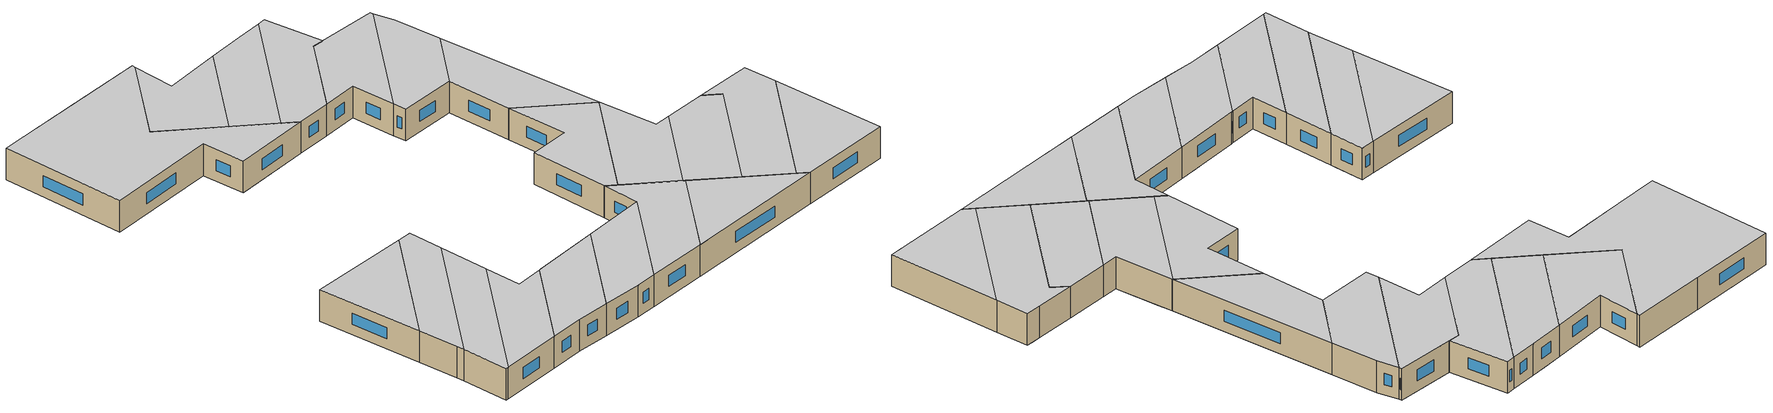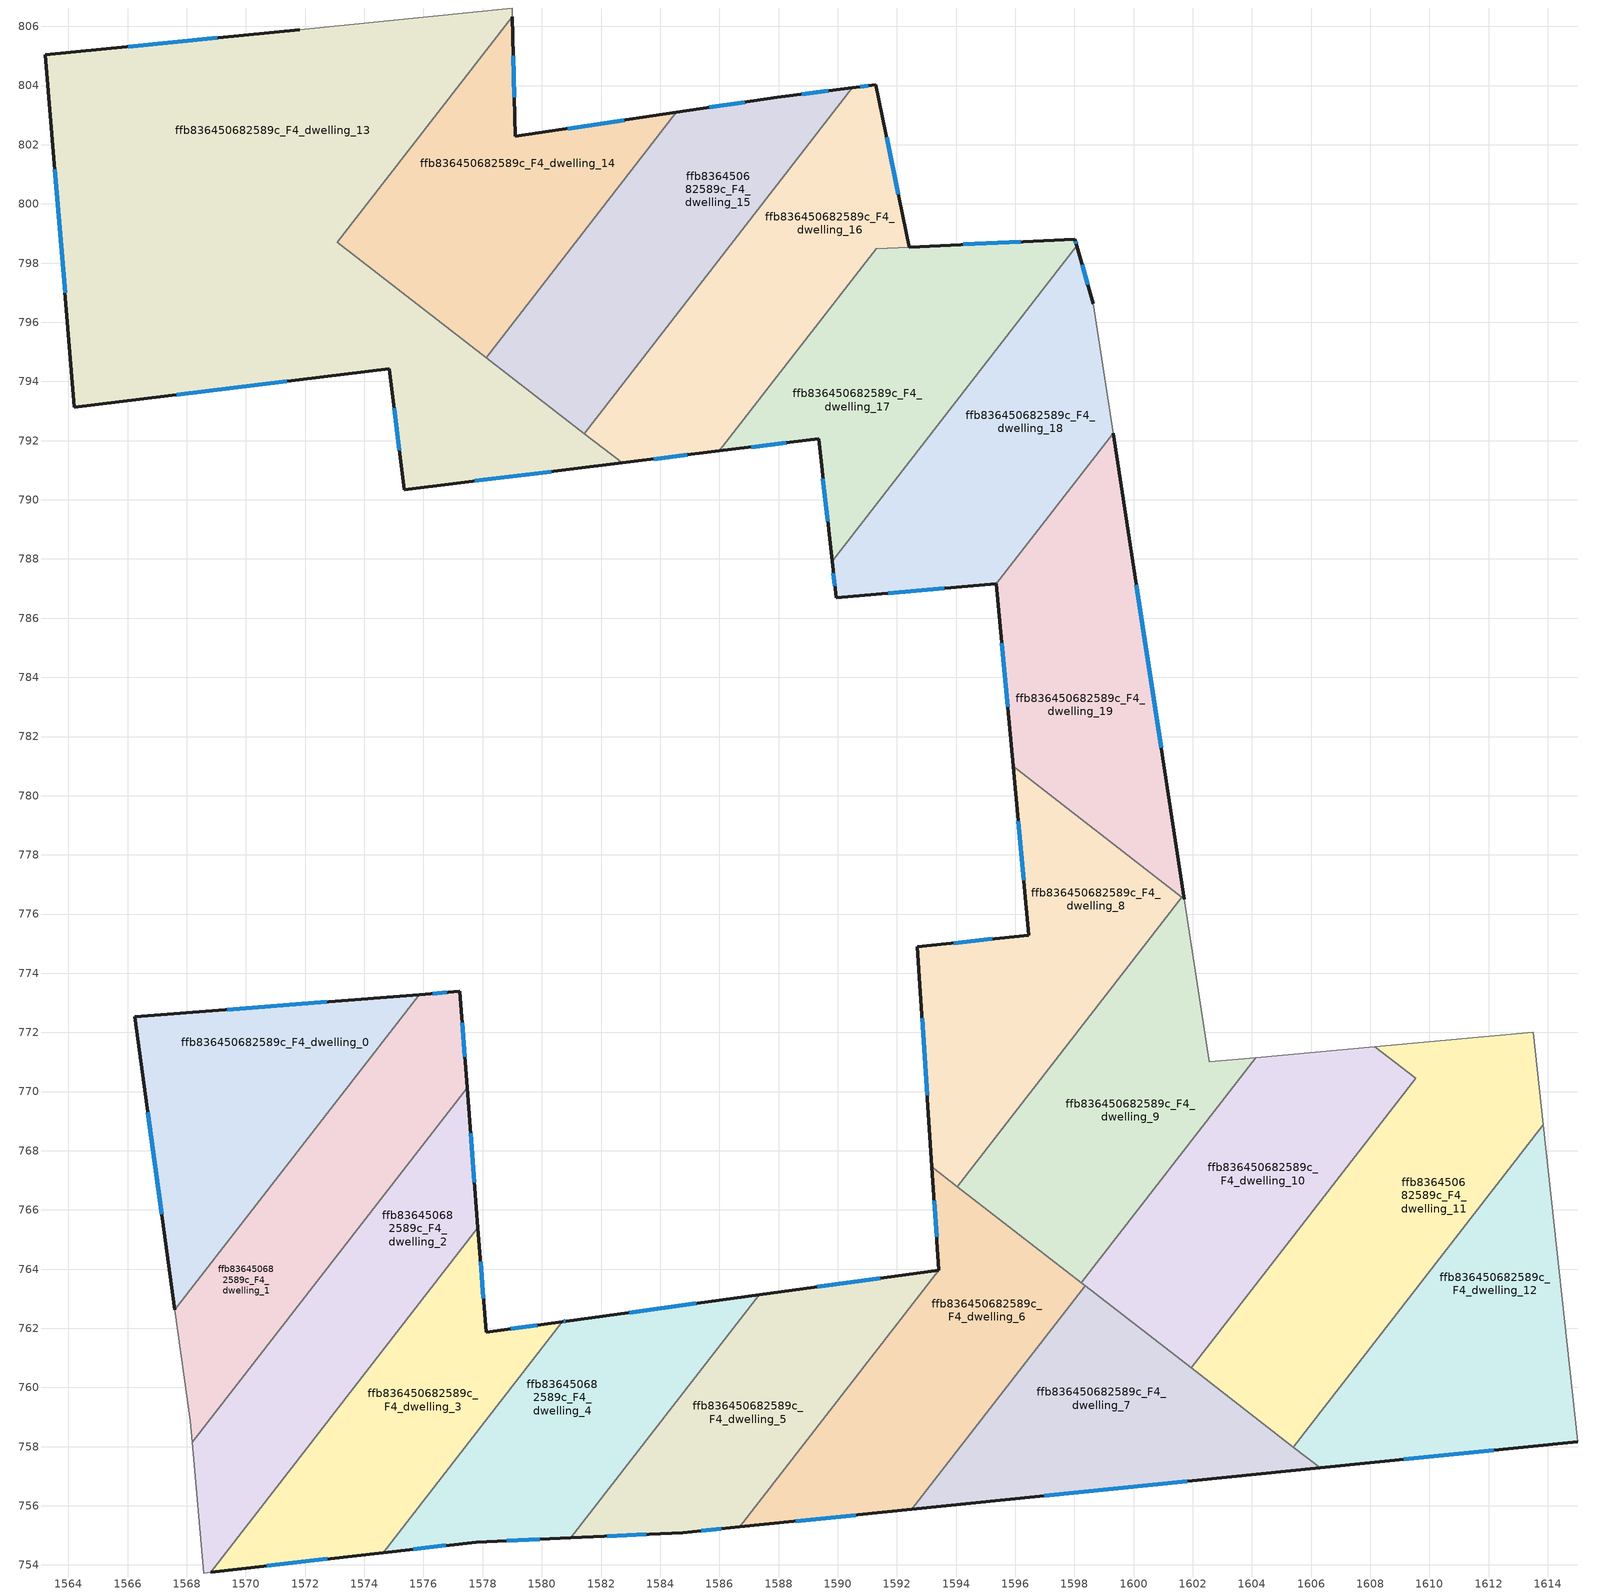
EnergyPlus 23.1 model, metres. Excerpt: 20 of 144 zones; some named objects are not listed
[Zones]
ffb836450682589c_F4_dwelling_0
 floor to ffb836450682589c_F3_dwelling_7 (EU_floor_Construction): 1575.86,773.28 1571.7,767.92 1566.25,772.52 z12
 floor to ffb836450682589c_F3_dwelling_8 (EU_floor_Construction): 1571.7,767.92 1567.6,762.63 1566.25,772.52 z12
 wall outside (EU_wall_Construction): 1575.86,773.28 1566.24,772.52 1567.6,762.63 z12:15
 wall to ffb836450682589c_F4_dwelling_1 (EU_wall_Construction): 1567.6,762.63 1575.86,773.28 z12:15
 window (EU_Window_Construction): 1566.68,769.31 1567.16,765.85 / 1572.73,773.03 1569.37,772.77 z12.98:14.02
 ceiling to ffb836450682589c_F5_dwelling_0 (EU_floor_Construction): 1567.6,762.63 1575.86,773.28 1566.24,772.52 z15
ffb836450682589c_F4_dwelling_1
 floor to ffb836450682589c_F3_dwelling_8 (EU_floor_Construction): 1573.79,766.15 1568.05,759.35 1567.6,762.63 1571.7,767.92 z12
 floor to ffb836450682589c_F3_dwelling_10 (EU_floor_Construction): 1571.7,762.68 1568.18,758.14 1568.11,758.88 1568.05,759.35 1571.21,763.09 z12
 floor to ffb836450682589c_F3_dwelling_7 (EU_floor_Construction): 1577.22,773.38 1577.45,770.47 1573.79,766.15 1571.7,767.92 1575.86,773.28 z12
 floor to ffb836450682589c_F3_dwelling_9 (EU_floor_Construction): 1577.45,770.47 1577.48,770.12 1571.7,762.68 1571.21,763.09 z12
 wall outside (EU_wall_Construction): 1577.48,770.12 1577.22,773.38 1575.86,773.28 z12:15
 wall to ffb836450682589c_F4_dwelling_2 (EU_wall_Construction): 1568.18,758.14 1577.48,770.12 z12:15
 wall adiabatic (EU_wall_Construction): 1567.6,762.63 1568.11,758.88 1568.18,758.14 z12:15
 window (EU_Window_Construction): 1576.78,773.35 1576.3,773.31 / 1577.39,771.18 1577.31,772.32 z12.98:14.02
 ceiling to ffb836450682589c_F5_dwelling_1 (EU_floor_Construction): 1568.18,758.14 1577.48,770.12 1577.22,773.38 1575.86,773.28 1567.6,762.63 1568.11,758.88 z15
ffb836450682589c_F4_dwelling_10
 floor to ffb836450682589c_F3_dwelling_17 (EU_floor_Construction): 1609.53,770.44 1603.68,762.91 1600.41,765.68 1605.1,771.23 1608.15,771.51 z12
 floor to ffb836450682589c_F3_dwelling_18 (EU_floor_Construction): 1603.68,762.91 1601.94,760.66 1598.46,763.37 1600.41,765.68 z12
 floor to ffb836450682589c_F3_dwelling_15 (EU_floor_Construction): 1605.1,771.23 1598.46,763.37 1598.36,763.44 1598.23,763.54 1604.13,771.15 z12
 wall to ffb836450682589c_F4_dwelling_9 (EU_wall_Construction): 1604.13,771.15 1598.23,763.54 z12:15
 wall adiabatic (EU_wall_Construction): 1608.15,771.51 1604.13,771.15 z12:15
 wall to ffb836450682589c_F4_dwelling_11 (EU_wall_Construction): 1601.94,760.66 1609.53,770.44 1608.15,771.51 z12:15
 wall to ffb836450682589c_F4_dwelling_7 (EU_wall_Construction): 1598.36,763.44 1601.94,760.66 z12:15
 wall to ffb836450682589c_F4_dwelling_6 (EU_wall_Construction): 1598.23,763.54 1598.36,763.44 z12:15
 ceiling to ffb836450682589c_F5_dwelling_10 (EU_floor_Construction): 1601.94,760.66 1609.53,770.44 1608.15,771.51 1604.13,771.15 1598.23,763.54 z15
ffb836450682589c_F4_dwelling_11
 floor to ffb836450682589c_F3_dwelling_19 (EU_floor_Construction): 1613.5,772 1613.84,768.88 1609.14,762.82 1606.81,764.78 1612.86,771.94 z12
 floor to ffb836450682589c_F3_dwelling_17 (EU_floor_Construction): 1612.86,771.94 1604.58,762.14 1603.68,762.91 1609.53,770.44 1608.15,771.51 1612.02,771.86 z12
 floor to ffb836450682589c_F3_dwelling_18 (EU_floor_Construction): 1604.58,762.14 1602.78,760.01 1601.94,760.66 1603.68,762.91 z12
 floor to ffb836450682589c_F3_dwelling_20 (EU_floor_Construction): 1609.14,762.82 1605.4,757.99 1602.78,760.01 1606.81,764.78 z12
 wall adiabatic (EU_wall_Construction): 1613.84,768.88 1613.5,772 1612.02,771.86 1608.15,771.51 z12:15
 wall to ffb836450682589c_F4_dwelling_12 (EU_wall_Construction): 1605.4,757.99 1613.84,768.87 z12:15
 wall to ffb836450682589c_F4_dwelling_7 (EU_wall_Construction): 1601.94,760.66 1605.4,757.99 z12:15
 ceiling to ffb836450682589c_F5_dwelling_11 (EU_floor_Construction): 1605.4,757.99 1613.84,768.88 1613.5,772 1612.02,771.86 1608.15,771.51 1609.53,770.44 1601.94,760.66 z15
ffb836450682589c_F4_dwelling_12
 floor to ffb836450682589c_F3_dwelling_20 (EU_floor_Construction): 1614.68,758.13 1606.3,757.28 1605.4,757.99 1609.14,762.81 z12
 floor to ffb836450682589c_F3_dwelling_19 (EU_floor_Construction): 1613.84,768.87 1615,758.16 1614.68,758.13 1609.14,762.81 z12
 wall outside (EU_wall_Construction): 1606.3,757.28 1615,758.16 z12:15
 wall adiabatic (EU_wall_Construction): 1615,758.16 1613.84,768.87 z12:15
 wall to ffb836450682589c_F4_dwelling_7 (EU_wall_Construction): 1605.4,757.98 1606.3,757.28 z12:15
 window (EU_Window_Construction): 1609.13,757.57 1612.17,757.88 z12.98:14.02
 ceiling to ffb836450682589c_F5_dwelling_12 (EU_floor_Construction): 1615,758.16 1613.84,768.87 1605.4,757.99 1606.3,757.28 z15
ffb836450682589c_F4_dwelling_13
 floor to ffb836450682589c_F3_dwelling_1 (EU_floor_Construction): 1571.54,798.42 1567.4,793.51 1564.2,793.12 1563.23,805.04 1563.66,805.09 z12
 floor to ffb836450682589c_F3_dwelling_0 (EU_floor_Construction): 1578.43,806.56 1571.54,798.42 1563.66,805.09 1571.81,805.89 z12
 floor to ffb836450682589c_F3_dwelling_2 (EU_floor_Construction): 1578.99,806.62 1579,806.33 1574.51,800.53 1573.82,801.11 1578.43,806.56 z12
 floor to ffb836450682589c_F3_dwelling_5 (EU_floor_Construction): 1582.71,791.25 1575.47,790.36 1578.79,794.29 z12
 floor to ffb836450682589c_F3_dwelling_3 (EU_floor_Construction): 1574.51,800.53 1573.09,798.71 1578.79,794.29 1575.47,790.36 1575.34,790.34 1574.84,794.42 1567.4,793.51 1573.82,801.11 z12
 wall outside (EU_wall_Construction): 1571.81,805.89 1563.22,805.04 1564.2,793.12 1574.84,794.42 1575.34,790.34 1582.71,791.25 z12:15
 wall adiabatic (EU_wall_Construction): 1579,806.33 1578.99,806.62 1571.81,805.89 z12:15
 wall to ffb836450682589c_F4_dwelling_14 (EU_wall_Construction): 1578.12,794.81 1573.09,798.71 1579,806.33 z12:15
 wall to ffb836450682589c_F4_dwelling_15 (EU_wall_Construction): 1581.43,792.24 1578.12,794.81 z12:15
 wall to ffb836450682589c_F4_dwelling_16 (EU_wall_Construction): 1582.71,791.25 1581.43,792.24 z12:15
 window (EU_Window_Construction): 1569.02,805.62 1566.02,805.32 / 1577.74,790.64 1580.32,790.95 / 1575.01,793.1 1575.18,791.67 / 1567.66,793.55 1571.38,794 / 1563.54,801.17 1563.89,797 z12.98:14.02
 ceiling to ffb836450682589c_F5_dwelling_13 (EU_floor_Construction): 1582.71,791.25 1573.09,798.71 1579,806.33 1578.99,806.62 1571.81,805.89 1563.22,805.04 1564.2,793.12 1574.84,794.42 1575.34,790.34 z15
ffb836450682589c_F4_dwelling_14
 floor to ffb836450682589c_F3_dwelling_2 (EU_floor_Construction): 1584.55,803.09 1579.37,796.42 1574.51,800.53 1579,806.33 1579.1,802.28 z12
 floor to ffb836450682589c_F3_dwelling_3 (EU_floor_Construction): 1579.37,796.42 1578.12,794.81 1573.09,798.71 1574.51,800.53 z12
 wall outside (EU_wall_Construction): 1584.55,803.09 1579.1,802.28 1579,806.33 z12:15
 wall to ffb836450682589c_F4_dwelling_15 (EU_wall_Construction): 1578.12,794.81 1584.55,803.09 z12:15
 window (EU_Window_Construction): 1582.78,802.83 1580.88,802.55 / 1579.07,803.6 1579.03,805.01 z12.98:14.02
 ceiling to ffb836450682589c_F5_dwelling_14 (EU_floor_Construction): 1578.12,794.81 1584.55,803.09 1579.1,802.28 1579,806.33 1573.09,798.71 z15
ffb836450682589c_F4_dwelling_15
 floor to ffb836450682589c_F3_dwelling_4 (EU_floor_Construction): 1590.5,803.93 1585.16,797.06 1582.81,799.04 1586.48,803.38 1587.96,803.6 z12
 floor to ffb836450682589c_F3_dwelling_2 (EU_floor_Construction): 1586.48,803.38 1580.08,795.82 1579.37,796.42 1584.55,803.09 z12
 floor to ffb836450682589c_F3_dwelling_5 (EU_floor_Construction): 1585.16,797.06 1581.43,792.24 1578.79,794.29 1582.81,799.04 z12
 floor to ffb836450682589c_F3_dwelling_3 (EU_floor_Construction): 1580.08,795.82 1578.79,794.29 1578.12,794.81 1579.37,796.42 z12
 wall outside (EU_wall_Construction): 1590.5,803.93 1587.96,803.6 1584.55,803.09 z12:15
 wall to ffb836450682589c_F4_dwelling_16 (EU_wall_Construction): 1581.43,792.24 1590.5,803.93 z12:15
 window (EU_Window_Construction): 1589.67,803.82 1588.79,803.71 / 1586.85,803.44 1585.66,803.26 z12.98:14.02
 ceiling to ffb836450682589c_F5_dwelling_15 (EU_floor_Construction): 1581.43,792.24 1590.5,803.93 1587.96,803.6 1584.55,803.09 1578.12,794.81 z15
ffb836450682589c_F4_dwelling_16
 floor to ffb836450682589c_F3_dwelling_5 (EU_floor_Construction): 1588.01,794.65 1585.42,791.58 1582.71,791.25 1581.43,792.24 1585.16,797.06 z12
 floor to ffb836450682589c_F3_dwelling_4 (EU_floor_Construction): 1591.28,804.03 1592.41,798.54 1591.25,798.49 1588.01,794.65 1585.16,797.06 1590.5,803.93 z12
 floor to ffb836450682589c_F3_dwelling_6 (EU_floor_Construction): 1591.29,798.49 1585.99,791.65 1585.42,791.58 1591.25,798.49 z12
 wall outside (EU_wall_Construction): 1592.41,798.54 1591.28,804.03 1590.5,803.93 / 1582.71,791.25 1585.99,791.65 z12:15
 wall to ffb836450682589c_F4_dwelling_17 (EU_wall_Construction): 1585.99,791.65 1591.29,798.49 1592.41,798.54 z12:15
 window (EU_Window_Construction): 1592.05,800.33 1591.65,802.25 / 1583.78,791.38 1584.92,791.52 / 1591.03,804 1590.75,803.96 z12.98:14.02
 ceiling to ffb836450682589c_F5_dwelling_16 (EU_floor_Construction): 1585.99,791.65 1591.29,798.49 1592.41,798.54 1591.28,804.03 1590.5,803.93 1581.43,792.24 1582.71,791.25 z15
ffb836450682589c_F4_dwelling_17
 floor to ffb836450682589c_F3_dwelling_6 (EU_floor_Construction): 1598.01,798.81 1598.08,798.59 1589.81,787.93 1589.35,792.06 1585.99,791.65 1591.29,798.49 z12
 wall outside (EU_wall_Construction): 1585.99,791.65 1589.35,792.06 1589.81,787.93 / 1598.08,798.59 1598.01,798.81 1592.42,798.54 z12:15
 wall to ffb836450682589c_F4_dwelling_18 (EU_wall_Construction): 1589.81,787.93 1598.08,798.59 z12:15
 window (EU_Window_Construction): 1589.5,790.72 1589.66,789.27 / 1587.08,791.78 1588.26,791.93 / 1596.19,798.73 1594.24,798.63 / 1598.06,798.66 1598.03,798.74 z12.98:14.02
 ceiling to ffb836450682589c_F5_dwelling_17 (EU_floor_Construction): 1589.81,787.93 1598.08,798.59 1598.01,798.81 1591.29,798.49 1585.99,791.65 1589.35,792.06 z15
ffb836450682589c_F4_dwelling_18
 floor to ffb836450682589c_F3_dwelling_6 (EU_floor_Construction): 1598.08,798.59 1598.63,796.62 1599.3,792.24 1595.36,787.16 1589.94,786.68 1589.81,787.93 z12
 wall outside (EU_wall_Construction): 1598.63,796.62 1598.08,798.59 / 1589.81,787.93 1589.94,786.68 1595.36,787.16 z12:15
 wall adiabatic (EU_wall_Construction): 1599.3,792.24 1598.63,796.62 z12:15
 wall to ffb836450682589c_F4_dwelling_19 (EU_wall_Construction): 1595.36,787.16 1599.3,792.24 z12:15
 window (EU_Window_Construction): 1598.45,797.26 1598.26,797.95 / 1591.71,786.84 1593.6,787.01 / 1589.85,787.52 1589.9,787.09 z12.98:14.02
 ceiling to ffb836450682589c_F5_dwelling_18 (EU_floor_Construction): 1595.36,787.16 1599.3,792.24 1598.63,796.62 1598.08,798.59 1589.81,787.93 1589.94,786.68 z15
ffb836450682589c_F4_dwelling_19
 floor to ffb836450682589c_F3_dwelling_13 (EU_floor_Construction): 1599.7,789.64 1601.71,776.51 1595.93,780.99 1595.58,784.77 z12
 floor to ffb836450682589c_F3_dwelling_6 (EU_floor_Construction): 1599.3,792.24 1599.7,789.64 1595.58,784.77 1595.36,787.16 z12
 wall outside (EU_wall_Construction): 1601.71,776.51 1599.3,792.24 / 1595.36,787.16 1595.93,780.99 z12:15
 wall to ffb836450682589c_F4_dwelling_8 (EU_wall_Construction): 1595.93,780.99 1601.63,776.57 z12:15
 wall to ffb836450682589c_F4_dwelling_9 (EU_wall_Construction): 1601.63,776.57 1601.71,776.51 z12:15
 window (EU_Window_Construction): 1600.93,781.62 1600.09,787.12 / 1595.55,785.16 1595.75,783 z12.98:14.02
 ceiling to ffb836450682589c_F5_dwelling_19 (EU_floor_Construction): 1601.71,776.51 1599.3,792.24 1595.36,787.16 1595.93,780.99 z15
ffb836450682589c_F4_dwelling_2
 floor to ffb836450682589c_F3_dwelling_10 (EU_floor_Construction): 1574.14,760.62 1568.82,753.76 1568.57,753.73 1568.18,758.14 1571.7,762.68 z12
 floor to ffb836450682589c_F3_dwelling_9 (EU_floor_Construction): 1577.48,770.12 1577.84,765.39 1574.14,760.62 1571.7,762.68 z12
 wall outside (EU_wall_Construction): 1577.84,765.39 1577.48,770.12 z12:15
 wall adiabatic (EU_wall_Construction): 1568.18,758.14 1568.57,753.73 1568.82,753.76 z12:15
 wall to ffb836450682589c_F4_dwelling_3 (EU_wall_Construction): 1568.82,753.76 1577.84,765.39 z12:15
 window (EU_Window_Construction): 1577.72,766.93 1577.59,768.59 z12.98:14.02
 ceiling to ffb836450682589c_F5_dwelling_2 (EU_floor_Construction): 1568.82,753.76 1577.84,765.39 1577.48,770.12 1568.18,758.14 1568.57,753.73 z15
ffb836450682589c_F4_dwelling_3
 floor adiabatic (EU_floor_Construction): 1577.84,765.39 1578.11,761.87 1580.69,762.22 1574.63,754.42 1568.82,753.76 z12
 wall outside (EU_wall_Construction): 1580.69,762.22 1578.11,761.87 1577.84,765.39 / 1568.82,753.76 1574.63,754.42 z12:15
 wall to ffb836450682589c_F4_dwelling_4 (EU_wall_Construction): 1574.63,754.42 1580.69,762.22 z12:15
 window (EU_Window_Construction): 1578.03,763.02 1577.93,764.25 / 1579.85,762.11 1578.95,761.99 / 1570.71,753.97 1572.74,754.2 z12.98:14.02
 ceiling to ffb836450682589c_F5_dwelling_3 (EU_floor_Construction): 1574.63,754.42 1580.69,762.22 1578.11,761.87 1577.84,765.39 1568.82,753.76 z15
ffb836450682589c_F4_dwelling_4
 floor to ffb836450682589c_F3_dwelling_11 (EU_floor_Construction): 1585.46,762.87 1580.03,756.44 1577.72,758.39 1580.69,762.22 1580.74,762.23 z12
 floor to ffb836450682589c_F3_dwelling_16 (EU_floor_Construction): 1587.34,763.13 1580.97,754.92 1578.65,754.81 1585.46,762.87 z12
 floor to ffb836450682589c_F3_dwelling_12 (EU_floor_Construction): 1580.03,756.44 1578.65,754.81 1577.78,754.78 1574.63,754.42 1577.72,758.39 z12
 wall outside (EU_wall_Construction): 1587.34,763.13 1580.83,762.24 1580.69,762.22 / 1574.63,754.42 1577.78,754.78 1580.97,754.92 z12:15
 wall to ffb836450682589c_F4_dwelling_5 (EU_wall_Construction): 1580.97,754.92 1587.34,763.13 z12:15
 window (EU_Window_Construction): 1580.78,762.24 1580.73,762.23 / 1585.22,762.84 1582.95,762.53 / 1578.82,754.82 1579.94,754.87 / 1575.66,754.53 1576.76,754.66 z12.98:14.02
 ceiling to ffb836450682589c_F5_dwelling_4 (EU_floor_Construction): 1580.97,754.92 1587.34,763.13 1580.83,762.24 1580.69,762.22 1574.63,754.42 1577.78,754.78 z15
ffb836450682589c_F4_dwelling_5
 floor to ffb836450682589c_F3_dwelling_16 (EU_floor_Construction): 1591.45,761.42 1586.69,755.29 1584.76,755.09 1580.97,754.92 1587.34,763.13 1589.15,763.37 z12
 floor to ffb836450682589c_F3_dwelling_15 (EU_floor_Construction): 1593.41,763.95 1591.45,761.42 1589.15,763.37 z12
 wall outside (EU_wall_Construction): 1580.97,754.92 1584.76,755.09 1586.69,755.29 / 1593.41,763.95 1587.34,763.13 z12:15
 wall to ffb836450682589c_F4_dwelling_6 (EU_wall_Construction): 1586.69,755.29 1593.41,763.95 z12:15
 window (EU_Window_Construction): 1585.39,755.16 1586.07,755.23 / 1582.21,754.98 1583.53,755.04 / 1591.44,763.69 1589.32,763.4 z12.98:14.02
 ceiling to ffb836450682589c_F5_dwelling_5 (EU_floor_Construction): 1586.69,755.29 1593.41,763.95 1587.34,763.13 1580.97,754.92 1584.76,755.09 z15
ffb836450682589c_F4_dwelling_6
 floor to ffb836450682589c_F3_dwelling_15 (EU_floor_Construction): 1598.23,763.54 1598.36,763.44 1596.59,761.16 1594.58,758.78 1591.45,761.42 1593.41,763.95 1593.34,765.05 1594.51,766.43 z12
 floor to ffb836450682589c_F3_dwelling_16 (EU_floor_Construction): 1594.58,758.78 1592.09,755.84 1586.69,755.29 1591.45,761.42 z12
 floor to ffb836450682589c_F3_dwelling_14 (EU_floor_Construction): 1594.51,766.43 1593.34,765.05 1593.18,767.46 z12
 floor to ffb836450682589c_F3_dwelling_18 (EU_floor_Construction): 1596.59,761.16 1592.49,755.88 1592.09,755.84 z12
 wall outside (EU_wall_Construction): 1593.18,767.46 1593.41,763.95 / 1586.69,755.29 1592.49,755.88 z12:15
 wall to ffb836450682589c_F4_dwelling_7 (EU_wall_Construction): 1592.49,755.88 1598.36,763.44 z12:15
 wall to ffb836450682589c_F4_dwelling_9 (EU_wall_Construction): 1598.23,763.54 1594.04,766.79 z12:15
 wall to ffb836450682589c_F4_dwelling_8 (EU_wall_Construction): 1594.04,766.79 1593.18,767.46 z12:15
 window (EU_Window_Construction): 1593.26,766.32 1593.34,765.09 / 1588.58,755.48 1590.61,755.69 z12.98:14.02
 ceiling to ffb836450682589c_F5_dwelling_6 (EU_floor_Construction): 1592.49,755.88 1598.36,763.44 1593.18,767.46 1593.41,763.95 1586.69,755.29 z15
ffb836450682589c_F4_dwelling_7
 floor to ffb836450682589c_F3_dwelling_18 (EU_floor_Construction): 1602.78,760.01 1599.93,756.63 1592.49,755.88 1596.59,761.16 1598.46,763.37 z12
 floor adiabatic (EU_floor_Construction): 1602.78,760.01 1598.46,763.37 1596.59,761.16 1598.36,763.44 1606.3,757.28 1599.93,756.63 z12
 wall outside (EU_wall_Construction): 1592.49,755.88 1606.3,757.28 z12:15
 window (EU_Window_Construction): 1596.98,756.33 1601.81,756.83 z12.98:14.02
 ceiling to ffb836450682589c_F5_dwelling_7 (EU_floor_Construction): 1606.3,757.28 1598.36,763.44 1592.49,755.88 z15
ffb836450682589c_F4_dwelling_8
 floor to ffb836450682589c_F3_dwelling_14 (EU_floor_Construction): 1598.09,772.01 1594.04,766.79 1593.18,767.46 1592.69,774.89 1594.46,775.08 z12
 floor to ffb836450682589c_F3_dwelling_13 (EU_floor_Construction): 1601.63,776.57 1598.09,772.01 1594.46,775.08 1596.45,775.28 1595.93,780.99 z12
 wall outside (EU_wall_Construction): 1595.93,780.99 1596.45,775.28 1592.69,774.89 1593.18,767.46 z12:15
 wall to ffb836450682589c_F4_dwelling_9 (EU_wall_Construction): 1594.04,766.79 1601.63,776.57 z12:15
 window (EU_Window_Construction): 1592.85,772.48 1593.02,769.88 / 1595.23,775.16 1593.92,775.02 / 1596.1,779.14 1596.28,777.14 z12.98:14.02
 ceiling to ffb836450682589c_F5_dwelling_8 (EU_floor_Construction): 1594.04,766.79 1601.63,776.57 1595.93,780.99 1596.45,775.28 1592.69,774.89 1593.18,767.46 z15
ffb836450682589c_F4_dwelling_9
 floor to ffb836450682589c_F3_dwelling_15 (EU_floor_Construction): 1601.91,775.19 1602.55,771 1604.13,771.15 1598.23,763.54 1594.51,766.43 z12
 floor to ffb836450682589c_F3_dwelling_14 (EU_floor_Construction): 1598.75,771.45 1594.51,766.43 1594.04,766.79 1598.09,772.01 z12
 floor to ffb836450682589c_F3_dwelling_13 (EU_floor_Construction): 1601.71,776.51 1601.91,775.19 1598.75,771.45 1598.09,772.01 1601.63,776.57 z12
 wall adiabatic (EU_wall_Construction): 1604.13,771.15 1602.55,771 1601.71,776.51 z12:15
 ceiling to ffb836450682589c_F5_dwelling_9 (EU_floor_Construction): 1598.23,763.54 1604.13,771.15 1602.55,771 1601.71,776.51 1601.63,776.57 1594.04,766.79 z15
[Building]
EU S2 Campaign: North Axis=0; Terrain=City; Solar Distribution=FullExterior
[Site:Location]
Bologna: Latitude=44.5; Longitude=11.25; Time Zone=1; Elevation=37
[SizingPeriod:WeatherFileDays]
AnnualSizingPeriod: Begin Month=1; Begin Day of Month=1; End Month=12; End Day of Month=31; Day of Week for Start Day=Monday; Use Weather File Daylight Saving Period=No; Use Weather File Rain and Snow Indicators=No
[MATERIAL]
EU_InternalMass_Material: Roughness=MediumRough; Thickness=0.1; Conductivity=1; Density=1800; Specific Heat=900; Thermal Absorptance=0.9; Solar Absorptance=0.7; Visible Absorptance=0.7
[MATERIAL:NOMASS] Roughness=MediumRough; Thermal Absorptance=0.9; Solar Absorptance=0.7; Visible Absorptance=0.7
Name | Thermal Resistance
EU_wall_NoMass | 0.905828
EU_floor_NoMass | 0.67114
[WINDOWMATERIAL:SIMPLEGLAZINGSYSTEM]
EU_Window_SimpleGlazing: UFactor=4.52486; Solar Heat Gain Coefficient=0.85; Visible Transmittance=0.85
[CONSTRUCTION]
EU_wall_Construction: EU_wall_NoMass
EU_floor_Construction: EU_floor_NoMass
EU_Window_Construction: EU_Window_SimpleGlazing
EU_InternalMass_Construction: EU_InternalMass_Material
[ZONE] Type=1; Multiplier=1; Ceiling Height=autocalculate; Floor Area=autocalculate; Part of Total Floor Area=Yes
Name | Volume
ffb836450682589c_F4_dwelling_0 | 144.316
ffb836450682589c_F4_dwelling_1 | 144.327
ffb836450682589c_F4_dwelling_10 | 162.198
ffb836450682589c_F4_dwelling_11 | 200.366
ffb836450682589c_F4_dwelling_12 | 165.053
ffb836450682589c_F4_dwelling_13 | 502.5
ffb836450682589c_F4_dwelling_14 | 159.073
ffb836450682589c_F4_dwelling_15 | 159.052
ffb836450682589c_F4_dwelling_16 | 160.929
ffb836450682589c_F4_dwelling_17 | 157.214
ffb836450682589c_F4_dwelling_18 | 157.042
ffb836450682589c_F4_dwelling_19 | 161.043
ffb836450682589c_F4_dwelling_2 | 144.694
ffb836450682589c_F4_dwelling_3 | 140.954
ffb836450682589c_F4_dwelling_4 | 141.899
ffb836450682589c_F4_dwelling_5 | 138.124
ffb836450682589c_F4_dwelling_6 | 155.904
ffb836450682589c_F4_dwelling_7 | 144.306
ffb836450682589c_F4_dwelling_8 | 162.213
ffb836450682589c_F4_dwelling_9 | 162.219
[INTERNALMASS] Construction=EU_InternalMass_Construction
Name | Zone or ZoneList | Surface Area
ffb836450682589c_F4_dwelling_0_EU_InternalMass | ffb836450682589c_F4_dwelling_0 | 48.1052
ffb836450682589c_F4_dwelling_1_EU_InternalMass | ffb836450682589c_F4_dwelling_1 | 48.1088
ffb836450682589c_F4_dwelling_2_EU_InternalMass | ffb836450682589c_F4_dwelling_2 | 48.2346
ffb836450682589c_F4_dwelling_3_EU_InternalMass | ffb836450682589c_F4_dwelling_3 | 46.9844
ffb836450682589c_F4_dwelling_4_EU_InternalMass | ffb836450682589c_F4_dwelling_4 | 47.3015
ffb836450682589c_F4_dwelling_5_EU_InternalMass | ffb836450682589c_F4_dwelling_5 | 46.0358
ffb836450682589c_F4_dwelling_6_EU_InternalMass | ffb836450682589c_F4_dwelling_6 | 51.9673
ffb836450682589c_F4_dwelling_7_EU_InternalMass | ffb836450682589c_F4_dwelling_7 | 48.1022
ffb836450682589c_F4_dwelling_8_EU_InternalMass | ffb836450682589c_F4_dwelling_8 | 54.0716
ffb836450682589c_F4_dwelling_9_EU_InternalMass | ffb836450682589c_F4_dwelling_9 | 54.073
ffb836450682589c_F4_dwelling_10_EU_InternalMass | ffb836450682589c_F4_dwelling_10 | 54.0661
ffb836450682589c_F4_dwelling_11_EU_InternalMass | ffb836450682589c_F4_dwelling_11 | 66.8147
ffb836450682589c_F4_dwelling_12_EU_InternalMass | ffb836450682589c_F4_dwelling_12 | 55.0205
ffb836450682589c_F4_dwelling_13_EU_InternalMass | ffb836450682589c_F4_dwelling_13 | 167.503
ffb836450682589c_F4_dwelling_14_EU_InternalMass | ffb836450682589c_F4_dwelling_14 | 53.0238
ffb836450682589c_F4_dwelling_15_EU_InternalMass | ffb836450682589c_F4_dwelling_15 | 53.0172
ffb836450682589c_F4_dwelling_16_EU_InternalMass | ffb836450682589c_F4_dwelling_16 | 53.644
ffb836450682589c_F4_dwelling_17_EU_InternalMass | ffb836450682589c_F4_dwelling_17 | 52.4031
ffb836450682589c_F4_dwelling_18_EU_InternalMass | ffb836450682589c_F4_dwelling_18 | 52.3512
ffb836450682589c_F4_dwelling_19_EU_InternalMass | ffb836450682589c_F4_dwelling_19 | 53.681
[OTHEREQUIPMENT] Fuel Type=Electricity; Design Level Calculation Method=Watts/Area; Power per Zone Floor Area=1; Fraction Latent=0; Fraction Radiant=0; Fraction Lost=0; Carbon Dioxide Generation Rate=0; EndUse Subcategory=EU_Step8_InternalGains
Name | Zone or ZoneList or Space or SpaceList | Schedule
EU_Step8_InternalGain_ffb836450682589c_F4_dwelling_0_f000 | ffb836450682589c_F4_dwelling_0 | EU_Step8_GainSchedule_ffb836450682589c_F4_dwelling_0_f000
EU_Step8_InternalGain_ffb836450682589c_F4_dwelling_1_f000 | ffb836450682589c_F4_dwelling_1 | EU_Step8_GainSchedule_ffb836450682589c_F4_dwelling_1_f000
EU_Step8_InternalGain_ffb836450682589c_F4_dwelling_2_f000 | ffb836450682589c_F4_dwelling_2 | EU_Step8_GainSchedule_ffb836450682589c_F4_dwelling_2_f000
EU_Step8_InternalGain_ffb836450682589c_F4_dwelling_3_f000 | ffb836450682589c_F4_dwelling_3 | EU_Step8_GainSchedule_ffb836450682589c_F4_dwelling_3_f000
EU_Step8_InternalGain_ffb836450682589c_F4_dwelling_4_f000 | ffb836450682589c_F4_dwelling_4 | EU_Step8_GainSchedule_ffb836450682589c_F4_dwelling_4_f000
EU_Step8_InternalGain_ffb836450682589c_F4_dwelling_5_f000 | ffb836450682589c_F4_dwelling_5 | EU_Step8_GainSchedule_ffb836450682589c_F4_dwelling_5_f000
EU_Step8_InternalGain_ffb836450682589c_F4_dwelling_6_f000 | ffb836450682589c_F4_dwelling_6 | EU_Step8_GainSchedule_ffb836450682589c_F4_dwelling_6_f000
EU_Step8_InternalGain_ffb836450682589c_F4_dwelling_7_f000 | ffb836450682589c_F4_dwelling_7 | EU_Step8_GainSchedule_ffb836450682589c_F4_dwelling_7_f000
EU_Step8_InternalGain_ffb836450682589c_F4_dwelling_8_f000 | ffb836450682589c_F4_dwelling_8 | EU_Step8_GainSchedule_ffb836450682589c_F4_dwelling_8_f000
EU_Step8_InternalGain_ffb836450682589c_F4_dwelling_9_f000 | ffb836450682589c_F4_dwelling_9 | EU_Step8_GainSchedule_ffb836450682589c_F4_dwelling_9_f000
EU_Step8_InternalGain_ffb836450682589c_F4_dwelling_10_f000 | ffb836450682589c_F4_dwelling_10 | EU_Step8_GainSchedule_ffb836450682589c_F4_dwelling_10_f000
EU_Step8_InternalGain_ffb836450682589c_F4_dwelling_11_f000 | ffb836450682589c_F4_dwelling_11 | EU_Step8_GainSchedule_ffb836450682589c_F4_dwelling_11_f000
EU_Step8_InternalGain_ffb836450682589c_F4_dwelling_12_f000 | ffb836450682589c_F4_dwelling_12 | EU_Step8_GainSchedule_ffb836450682589c_F4_dwelling_12_f000
EU_Step8_InternalGain_ffb836450682589c_F4_dwelling_13_f000 | ffb836450682589c_F4_dwelling_13 | EU_Step8_GainSchedule_ffb836450682589c_F4_dwelling_13_f000
EU_Step8_InternalGain_ffb836450682589c_F4_dwelling_14_f000 | ffb836450682589c_F4_dwelling_14 | EU_Step8_GainSchedule_ffb836450682589c_F4_dwelling_14_f000
EU_Step8_InternalGain_ffb836450682589c_F4_dwelling_15_f000 | ffb836450682589c_F4_dwelling_15 | EU_Step8_GainSchedule_ffb836450682589c_F4_dwelling_15_f000
EU_Step8_InternalGain_ffb836450682589c_F4_dwelling_16_f000 | ffb836450682589c_F4_dwelling_16 | EU_Step8_GainSchedule_ffb836450682589c_F4_dwelling_16_f000
EU_Step8_InternalGain_ffb836450682589c_F4_dwelling_17_f000 | ffb836450682589c_F4_dwelling_17 | EU_Step8_GainSchedule_ffb836450682589c_F4_dwelling_17_f000
EU_Step8_InternalGain_ffb836450682589c_F4_dwelling_18_f000 | ffb836450682589c_F4_dwelling_18 | EU_Step8_GainSchedule_ffb836450682589c_F4_dwelling_18_f000
EU_Step8_InternalGain_ffb836450682589c_F4_dwelling_19_f000 | ffb836450682589c_F4_dwelling_19 | EU_Step8_GainSchedule_ffb836450682589c_F4_dwelling_19_f000
[ZONEVENTILATION:DESIGNFLOWRATE] Schedule=EU_AlwaysOn; Design Flow Rate Calculation Method=AirChanges/Hour; Air Changes per Hour=0.73129; Ventilation Type=Natural; Fan Pressure Rise=0; Fan Total Efficiency=1; Constant Term Coefficient=1; Temperature Term Coefficient=0; Velocity Term Coefficient=0; Velocity Squared Term Coefficient=0; Minimum Indoor Temperature=-100; Maximum Indoor Temperature=100; Delta Temperature=-100; Minimum Outdoor Temperature=-100; Maximum Outdoor Temperature=100; Maximum Wind Speed=40
Name | Zone or ZoneList or Space or SpaceList
EU_ConstantAir_ffb836450682589c_F4_dwelling_0 | ffb836450682589c_F4_dwelling_0
EU_ConstantAir_ffb836450682589c_F4_dwelling_1 | ffb836450682589c_F4_dwelling_1
EU_ConstantAir_ffb836450682589c_F4_dwelling_2 | ffb836450682589c_F4_dwelling_2
EU_ConstantAir_ffb836450682589c_F4_dwelling_3 | ffb836450682589c_F4_dwelling_3
EU_ConstantAir_ffb836450682589c_F4_dwelling_4 | ffb836450682589c_F4_dwelling_4
EU_ConstantAir_ffb836450682589c_F4_dwelling_5 | ffb836450682589c_F4_dwelling_5
EU_ConstantAir_ffb836450682589c_F4_dwelling_6 | ffb836450682589c_F4_dwelling_6
EU_ConstantAir_ffb836450682589c_F4_dwelling_7 | ffb836450682589c_F4_dwelling_7
EU_ConstantAir_ffb836450682589c_F4_dwelling_8 | ffb836450682589c_F4_dwelling_8
EU_ConstantAir_ffb836450682589c_F4_dwelling_9 | ffb836450682589c_F4_dwelling_9
EU_ConstantAir_ffb836450682589c_F4_dwelling_10 | ffb836450682589c_F4_dwelling_10
EU_ConstantAir_ffb836450682589c_F4_dwelling_11 | ffb836450682589c_F4_dwelling_11
EU_ConstantAir_ffb836450682589c_F4_dwelling_12 | ffb836450682589c_F4_dwelling_12
EU_ConstantAir_ffb836450682589c_F4_dwelling_13 | ffb836450682589c_F4_dwelling_13
EU_ConstantAir_ffb836450682589c_F4_dwelling_14 | ffb836450682589c_F4_dwelling_14
EU_ConstantAir_ffb836450682589c_F4_dwelling_15 | ffb836450682589c_F4_dwelling_15
EU_ConstantAir_ffb836450682589c_F4_dwelling_16 | ffb836450682589c_F4_dwelling_16
EU_ConstantAir_ffb836450682589c_F4_dwelling_17 | ffb836450682589c_F4_dwelling_17
EU_ConstantAir_ffb836450682589c_F4_dwelling_18 | ffb836450682589c_F4_dwelling_18
EU_ConstantAir_ffb836450682589c_F4_dwelling_19 | ffb836450682589c_F4_dwelling_19
[HVACTEMPLATE:ZONE:IDEALLOADSAIRSYSTEM] System Availability Schedule=EU_AlwaysOn; Maximum Heating Supply Air Temperature=50; Minimum Cooling Supply Air Temperature=13; Maximum Heating Supply Air Humidity Ratio=0.0156; Minimum Cooling Supply Air Humidity Ratio=0.0077; Heating Limit=NoLimit; Cooling Limit=NoLimit; Heating Availability Schedule=EU_AlwaysOn; Cooling Availability Schedule=EU_CoolingOff; Dehumidification Control Type=ConstantSensibleHeatRatio; Cooling Sensible Heat Ratio=0.7; Dehumidification Setpoint=60; Humidification Control Type=None; Humidification Setpoint=30; Outdoor Air Method=None; Outdoor Air Flow Rate per Person=0.00944; Outdoor Air Flow Rate per Zone Floor Area=0; Outdoor Air Flow Rate per Zone=0; Demand Controlled Ventilation Type=None; Outdoor Air Economizer Type=NoEconomizer; Heat Recovery Type=None; Sensible Heat Recovery Effectiveness=0.7; Latent Heat Recovery Effectiveness=0.65
Name | Template Thermostat
ffb836450682589c_F4_dwelling_0 | EU_HeatOnly_ffb836450682589c_F4_dwelling_0
ffb836450682589c_F4_dwelling_1 | EU_HeatOnly_ffb836450682589c_F4_dwelling_1
ffb836450682589c_F4_dwelling_2 | EU_HeatOnly_ffb836450682589c_F4_dwelling_2
ffb836450682589c_F4_dwelling_3 | EU_HeatOnly_ffb836450682589c_F4_dwelling_3
ffb836450682589c_F4_dwelling_4 | EU_HeatOnly_ffb836450682589c_F4_dwelling_4
ffb836450682589c_F4_dwelling_5 | EU_HeatOnly_ffb836450682589c_F4_dwelling_5
ffb836450682589c_F4_dwelling_6 | EU_HeatOnly_ffb836450682589c_F4_dwelling_6
ffb836450682589c_F4_dwelling_7 | EU_HeatOnly_ffb836450682589c_F4_dwelling_7
ffb836450682589c_F4_dwelling_8 | EU_HeatOnly_ffb836450682589c_F4_dwelling_8
ffb836450682589c_F4_dwelling_9 | EU_HeatOnly_ffb836450682589c_F4_dwelling_9
ffb836450682589c_F4_dwelling_10 | EU_HeatOnly_ffb836450682589c_F4_dwelling_10
ffb836450682589c_F4_dwelling_11 | EU_HeatOnly_ffb836450682589c_F4_dwelling_11
ffb836450682589c_F4_dwelling_12 | EU_HeatOnly_ffb836450682589c_F4_dwelling_12
ffb836450682589c_F4_dwelling_13 | EU_HeatOnly_ffb836450682589c_F4_dwelling_13
ffb836450682589c_F4_dwelling_14 | EU_HeatOnly_ffb836450682589c_F4_dwelling_14
ffb836450682589c_F4_dwelling_15 | EU_HeatOnly_ffb836450682589c_F4_dwelling_15
ffb836450682589c_F4_dwelling_16 | EU_HeatOnly_ffb836450682589c_F4_dwelling_16
ffb836450682589c_F4_dwelling_17 | EU_HeatOnly_ffb836450682589c_F4_dwelling_17
ffb836450682589c_F4_dwelling_18 | EU_HeatOnly_ffb836450682589c_F4_dwelling_18
ffb836450682589c_F4_dwelling_19 | EU_HeatOnly_ffb836450682589c_F4_dwelling_19
[SIZING:ZONE] Zone Cooling Design Supply Air Temperature Input Method=SupplyAirTemperature; Zone Cooling Design Supply Air Temperature=13; Zone Heating Design Supply Air Temperature Input Method=SupplyAirTemperature; Zone Heating Design Supply Air Temperature=50; Zone Cooling Design Supply Air Humidity Ratio=0.008; Zone Heating Design Supply Air Humidity Ratio=0.008; Cooling Design Air Flow Method=DesignDay; Cooling Design Air Flow Rate=0; Cooling Minimum Air Flow per Zone Floor Area=0.000762; Cooling Minimum Air Flow=0; Cooling Minimum Air Flow Fraction=0.2; Heating Design Air Flow Method=DesignDay; Heating Design Air Flow Rate=0; Heating Maximum Air Flow per Zone Floor Area=0.002032; Heating Maximum Air Flow=0.141576; Heating Maximum Air Flow Fraction=0.3; Account for Dedicated Outdoor Air System=No; Dedicated Outdoor Air System Control Strategy=NeutralSupplyAir; Dedicated Outdoor Air Low Setpoint Temperature for Design=autosize; Dedicated Outdoor Air High Setpoint Temperature for Design=autosize; Zone Load Sizing Method=Sensible Load Only No Latent Load; Zone Latent Cooling Design Supply Air Humidity Ratio Input Method=HumidityRatioDifference; Zone Cooling Design Supply Air Humidity Ratio Difference=0.005; Zone Latent Heating Design Supply Air Humidity Ratio Input Method=HumidityRatioDifference; Zone Humidification Design Supply Air Humidity Ratio Difference=0.005
ffb836450682589c_F4_dwelling_0; ffb836450682589c_F4_dwelling_1; ffb836450682589c_F4_dwelling_2; ffb836450682589c_F4_dwelling_3; ffb836450682589c_F4_dwelling_4; ffb836450682589c_F4_dwelling_5; ffb836450682589c_F4_dwelling_6; ffb836450682589c_F4_dwelling_7; ffb836450682589c_F4_dwelling_8; ffb836450682589c_F4_dwelling_9; ffb836450682589c_F4_dwelling_10; ffb836450682589c_F4_dwelling_11; ffb836450682589c_F4_dwelling_12; ffb836450682589c_F4_dwelling_13; ffb836450682589c_F4_dwelling_14; ffb836450682589c_F4_dwelling_15; ffb836450682589c_F4_dwelling_16; ffb836450682589c_F4_dwelling_17; ffb836450682589c_F4_dwelling_18; ffb836450682589c_F4_dwelling_19
[SCHEDULE:CONSTANT]
Name | Hourly Value
EU_AlwaysOn | 1
EU_CoolingOff | 0
[SCHEDULE:FILE] Column Number=1; Rows to Skip at Top=0; Number of Hours of Data=8760; Column Separator=Comma; Interpolate to Timestep=No; Minutes per Item=60; Adjust Schedule for Daylight Savings=Yes
Name | File
EU_Step8_GainSchedule_ffb836450682589c_F4_dwelling_0_f000 | ../../schedules/ffb836450682589c/ffb836450682589c_F4_dwelling_0_f000_gain.csv
EU_Step8_GainSchedule_ffb836450682589c_F4_dwelling_1_f000 | ../../schedules/ffb836450682589c/ffb836450682589c_F4_dwelling_1_f000_gain.csv
EU_Step8_GainSchedule_ffb836450682589c_F4_dwelling_2_f000 | ../../schedules/ffb836450682589c/ffb836450682589c_F4_dwelling_2_f000_gain.csv
EU_Step8_GainSchedule_ffb836450682589c_F4_dwelling_3_f000 | ../../schedules/ffb836450682589c/ffb836450682589c_F4_dwelling_3_f000_gain.csv
EU_Step8_GainSchedule_ffb836450682589c_F4_dwelling_4_f000 | ../../schedules/ffb836450682589c/ffb836450682589c_F4_dwelling_4_f000_gain.csv
EU_Step8_GainSchedule_ffb836450682589c_F4_dwelling_5_f000 | ../../schedules/ffb836450682589c/ffb836450682589c_F4_dwelling_5_f000_gain.csv
EU_Step8_GainSchedule_ffb836450682589c_F4_dwelling_6_f000 | ../../schedules/ffb836450682589c/ffb836450682589c_F4_dwelling_6_f000_gain.csv
EU_Step8_GainSchedule_ffb836450682589c_F4_dwelling_7_f000 | ../../schedules/ffb836450682589c/ffb836450682589c_F4_dwelling_7_f000_gain.csv
EU_Step8_GainSchedule_ffb836450682589c_F4_dwelling_8_f000 | ../../schedules/ffb836450682589c/ffb836450682589c_F4_dwelling_8_f000_gain.csv
EU_Step8_GainSchedule_ffb836450682589c_F4_dwelling_9_f000 | ../../schedules/ffb836450682589c/ffb836450682589c_F4_dwelling_9_f000_gain.csv
EU_Step8_GainSchedule_ffb836450682589c_F4_dwelling_10_f000 | ../../schedules/ffb836450682589c/ffb836450682589c_F4_dwelling_10_f000_gain.csv
EU_Step8_GainSchedule_ffb836450682589c_F4_dwelling_11_f000 | ../../schedules/ffb836450682589c/ffb836450682589c_F4_dwelling_11_f000_gain.csv
EU_Step8_GainSchedule_ffb836450682589c_F4_dwelling_12_f000 | ../../schedules/ffb836450682589c/ffb836450682589c_F4_dwelling_12_f000_gain.csv
EU_Step8_GainSchedule_ffb836450682589c_F4_dwelling_13_f000 | ../../schedules/ffb836450682589c/ffb836450682589c_F4_dwelling_13_f000_gain.csv
EU_Step8_GainSchedule_ffb836450682589c_F4_dwelling_14_f000 | ../../schedules/ffb836450682589c/ffb836450682589c_F4_dwelling_14_f000_gain.csv
EU_Step8_GainSchedule_ffb836450682589c_F4_dwelling_15_f000 | ../../schedules/ffb836450682589c/ffb836450682589c_F4_dwelling_15_f000_gain.csv
EU_Step8_GainSchedule_ffb836450682589c_F4_dwelling_16_f000 | ../../schedules/ffb836450682589c/ffb836450682589c_F4_dwelling_16_f000_gain.csv
EU_Step8_GainSchedule_ffb836450682589c_F4_dwelling_17_f000 | ../../schedules/ffb836450682589c/ffb836450682589c_F4_dwelling_17_f000_gain.csv
EU_Step8_GainSchedule_ffb836450682589c_F4_dwelling_18_f000 | ../../schedules/ffb836450682589c/ffb836450682589c_F4_dwelling_18_f000_gain.csv
EU_Step8_GainSchedule_ffb836450682589c_F4_dwelling_19_f000 | ../../schedules/ffb836450682589c/ffb836450682589c_F4_dwelling_19_f000_gain.csv
